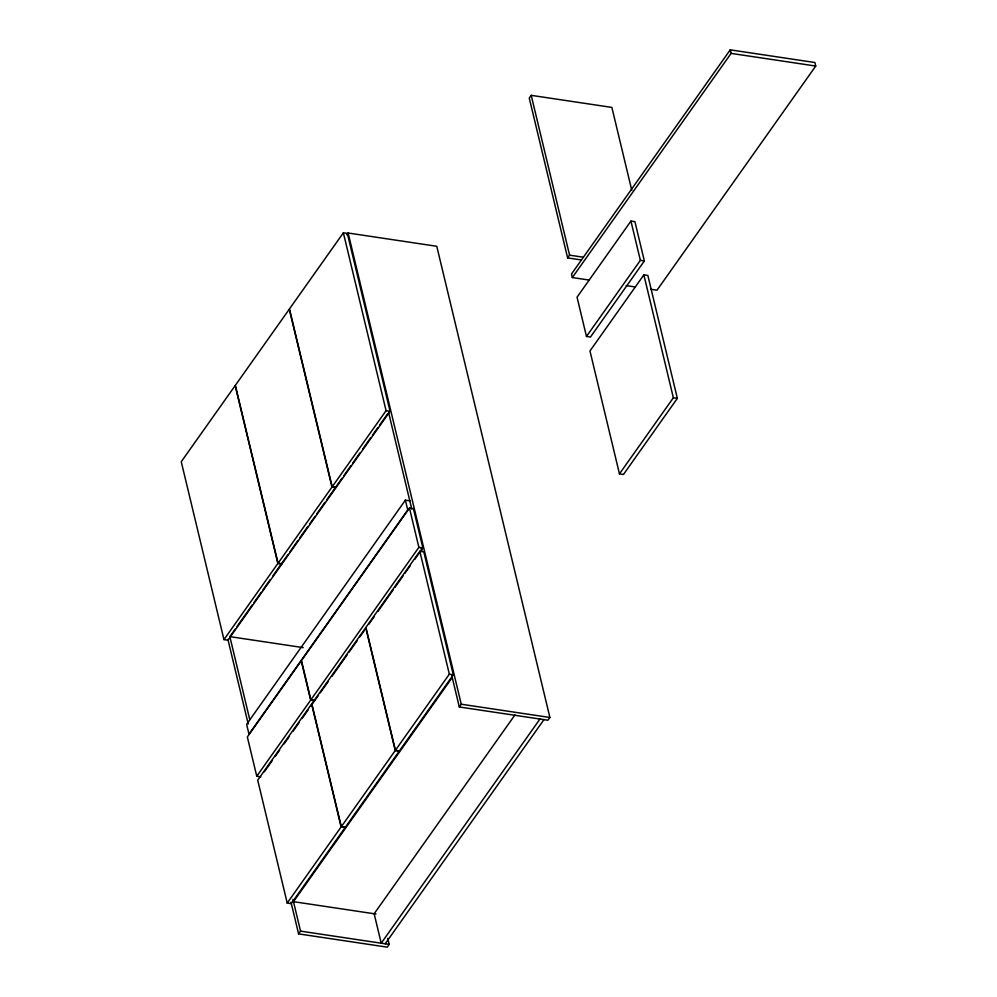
<?xml version="1.0" encoding="UTF-8"?>
<svg xmlns="http://www.w3.org/2000/svg" width="997" height="997" viewBox="0 0 997 997"><rect width="100%" height="100%" fill="white"/><g stroke="black" fill="none" stroke-linecap="round" stroke-linejoin="round"><path stroke-width="1.5" d="M343.367 232.812L289.479 308.908L332.188 486.785L336.176 487.383L390.064 411.287L347.355 233.41L343.367 232.812L386.076 410.689L332.188 486.785M346.831 234.856L348.127 233.011L436.773 246.284L549.895 717.479L547.939 720.233L459.305 706.973L451.666 675.168M631.786 190.34L611.871 107.414L531.202 95.338L529.257 98.092L567.629 257.911L581.326 259.955M223.964 639.6L277.851 563.492L235.155 385.615L181.255 461.723L223.964 639.6L227.952 640.199L281.839 564.09L277.851 563.492M278.076 563.193L331.964 487.097L289.267 309.22L235.367 385.316L278.076 563.193L282.064 563.791L335.952 487.695L331.964 487.097M249.786 719.697L229.846 636.634L235.23 629.032M237.024 626.502L252.266 604.967M254.061 602.437L261.239 592.305M263.034 589.775L270.212 579.643M272.904 575.842L288.145 554.307M289.94 551.777L298.016 540.386M299.81 537.844L307.874 526.453M309.668 523.923L315.052 516.321M316.847 513.791L324.922 502.388M326.717 499.858L341.959 478.323M343.753 475.793L350.932 465.661M352.726 463.131L359.892 452.999M362.584 449.198L370.66 437.795M372.454 435.265L377.838 427.663M379.633 425.133L387.696 413.743M567.629 257.911L569.574 255.157L531.202 95.338M405.38 500.158L246.633 724.321L248.988 734.128L407.736 509.978L405.38 500.158L409.929 500.843M650.829 289.292L656.986 290.214L815.745 66.051L814.885 62.512L730.24 49.85L571.493 274.013L572.34 277.54L589.264 280.082M572.34 277.54L731.088 53.389L730.24 49.85M414.764 559.367L422.865 547.939L413.443 508.669L409.455 508.071L301.455 660.575L310.877 699.844L314.865 700.43L318.467 695.358M630.939 221.085L577.051 297.181L586.473 336.45L590.461 337.036L644.361 260.94L634.927 221.67L630.939 221.085L640.373 260.342L586.473 336.45M256.765 776.239L310.665 700.143L301.231 660.874L247.343 736.982L256.765 776.239L260.765 776.837M310.877 699.844L418.877 547.341L409.455 508.071M419.824 551.266L365.936 627.362L395.435 750.267L399.423 750.866L453.323 674.757L423.812 551.864L419.824 551.266L449.335 674.171L395.435 750.267M264.355 771.765L272.43 760.35M275.135 756.549L279.621 750.205M284.108 743.862L289.504 736.26M293.093 731.175L299.387 722.302M302.079 718.501L308.36 709.615M311.064 705.814L313.756 702.013M320.274 692.815L328.374 681.375M331.964 676.29L347.268 654.68M349.075 652.138L357.163 640.71M359.867 636.896L364.366 630.54M368.865 624.184L374.274 616.557M377.863 611.473L393.167 589.875M394.974 587.333L403.075 575.892M404.869 573.35L410.266 565.723M643.863 274.873L589.962 350.969L619.473 473.874L623.461 474.472L677.349 398.376L647.851 275.471L643.863 274.873L673.361 397.778L619.473 473.874M287.223 903.07L341.111 826.974L311.6 704.069L257.712 780.165L287.223 903.07L291.211 903.668L345.099 827.572L341.111 826.974M341.323 826.675L395.223 750.567L365.712 627.661L311.824 703.77L341.323 826.675L345.323 827.261L399.211 751.165L395.223 750.567M452.227 677.524L293.479 901.674L376.006 914.025M387.746 938.351L389.191 944.396L387.247 947.15L298.601 933.89L300.546 931.123L292.919 899.319M459.305 706.973L461.25 704.218L348.127 233.011M514.963 714.924L374.149 913.751L381.215 943.199L539.963 719.036M385.203 943.798L543.951 719.635M731.088 53.389L815.745 66.051M640.373 260.342L644.361 260.94M569.574 255.157L583.27 257.201M626.203 285.603L635.438 286.986M673.361 397.778L677.349 398.376M386.076 410.689L390.064 411.287M418.877 547.341L422.865 547.939M229.846 636.634L303.213 647.614M449.335 674.171L453.323 674.757M461.25 704.218L549.895 717.479M310.665 700.143L314.653 700.741M300.546 931.123L389.191 944.396M388.593 412.471L411.798 509.131M421.233 548.387L421.955 551.416M227.902 639.389L248.203 723.959M290.987 902.173L298.601 933.89"/></g></svg>
